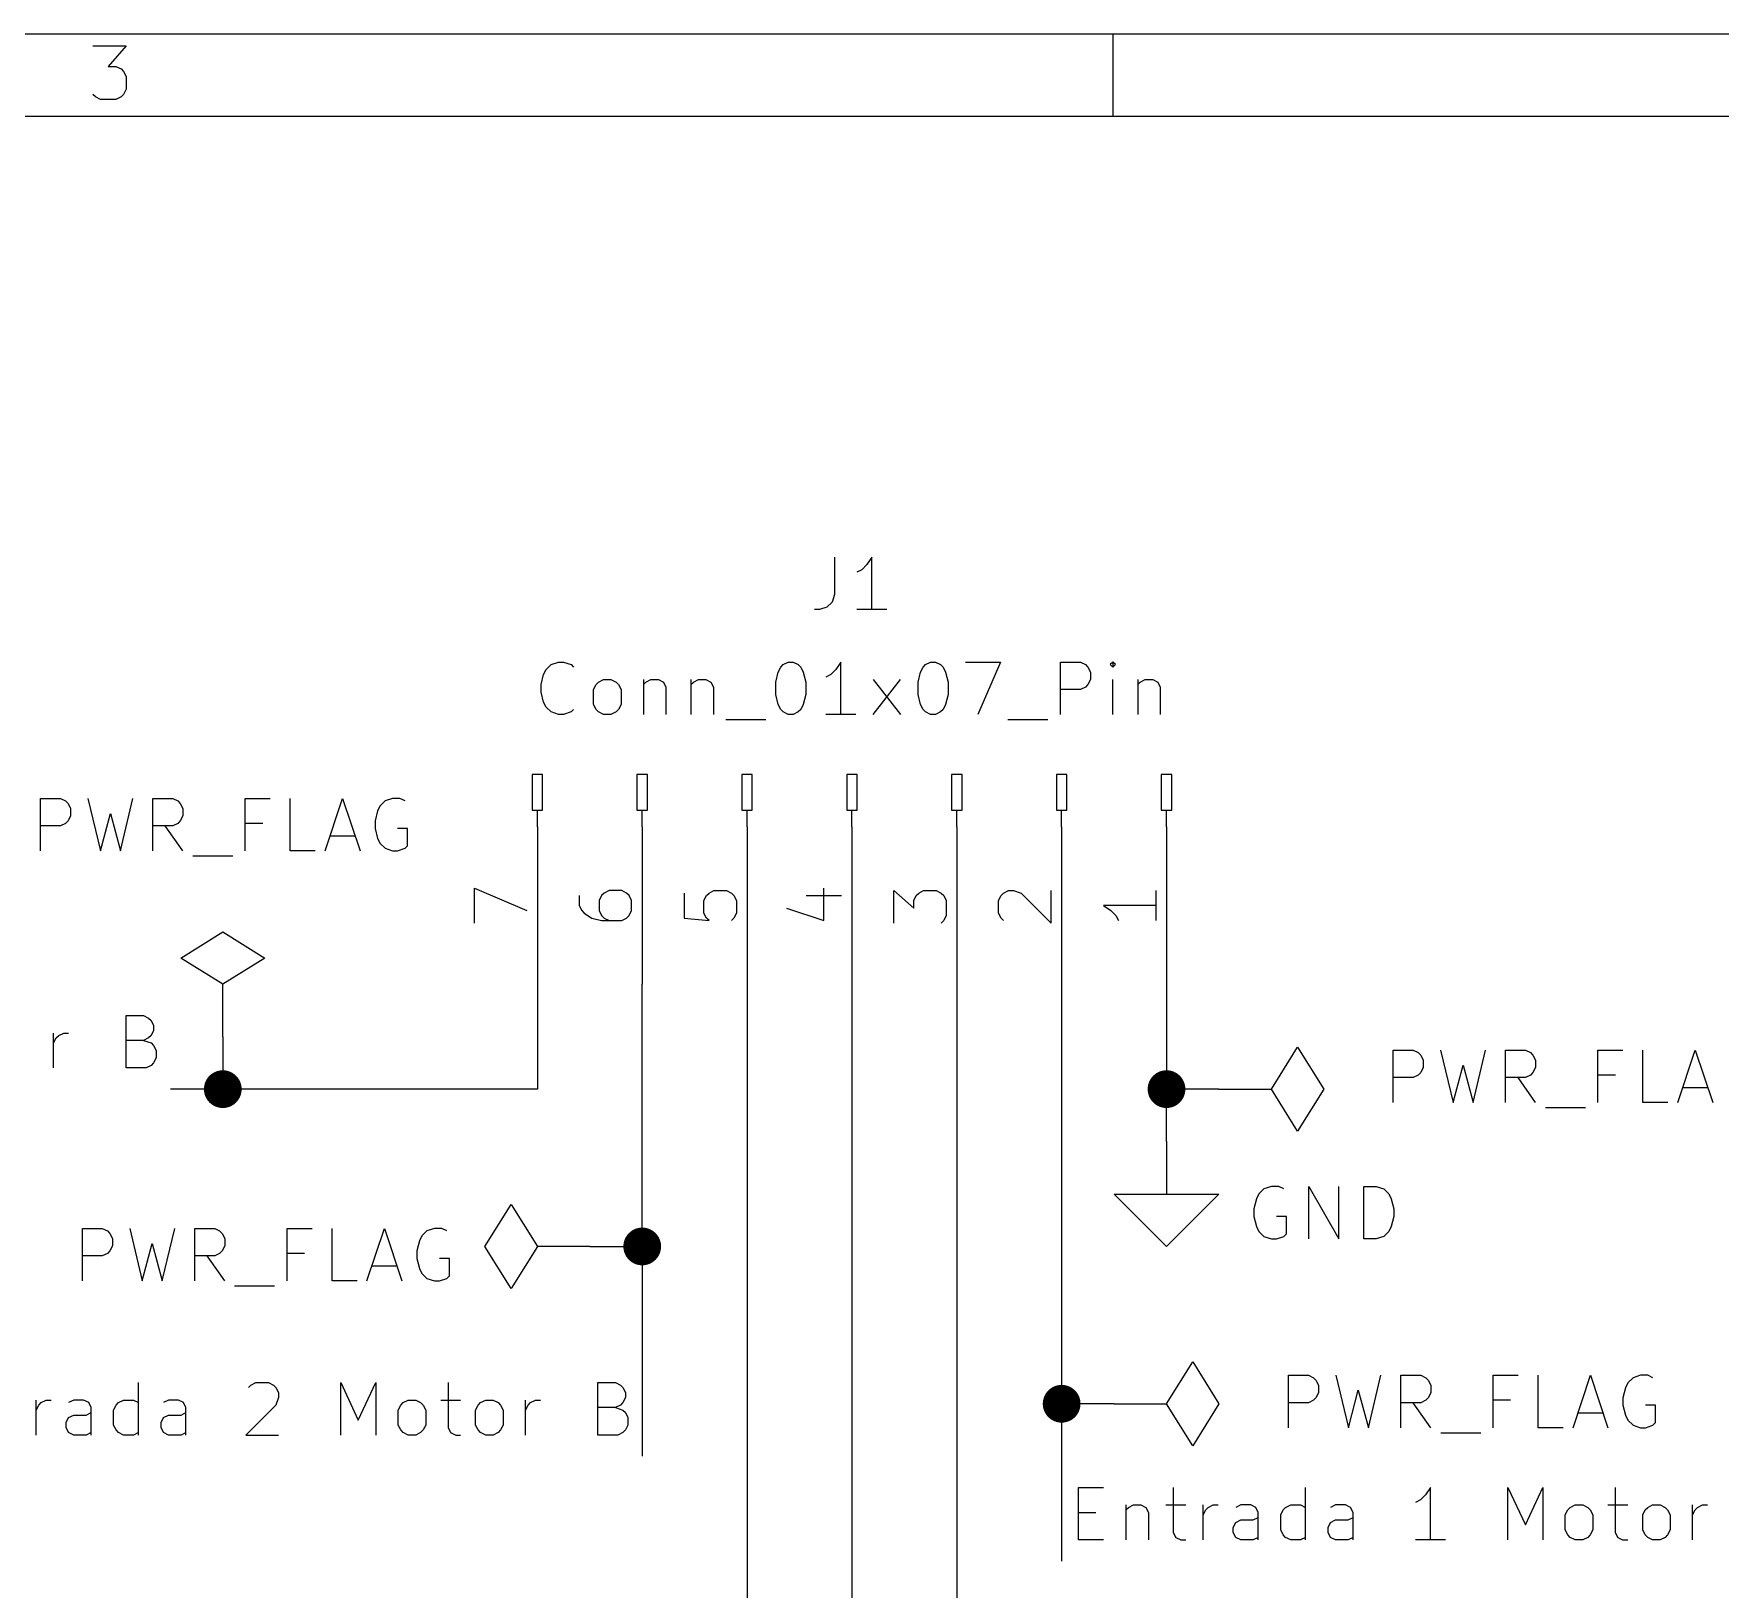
# Model space of a CAD drawing. Extents: x 0.4 to 11.3, y -7.9 to -0.4.
# Drawn here: x 5.27 to 6.878, y -1.877 to -0.394 of the extents above; entities that cross this region are included whole.
import ezdxf

# ---------------------------------------------------------------- set-up
doc = ezdxf.new("R2010")
doc.units = 0
doc.header["$MEASUREMENT"] = 0
for name, color, linetype in [('CYAN2', 4, 'CONTINUOUS'), ('GRAY1', 251, 'CONTINUOUS'), ('GREEN3', 91, 'CONTINUOUS'), ('RED2', 1, 'CONTINUOUS'), ('RED3', 11, 'CONTINUOUS')]:
    doc.layers.add(name, color=color, linetype=linetype)

msp = doc.modelspace()

# ---------------------------------------------------------------- linework, layer by layer
at = {"layer": 'CYAN2', "linetype": 'CONTINUOUS'}
for p, q in [((6.0333, -0.8928), (6.0333, -0.9285)), ((6.0643, -0.8999), (6.0595, -0.9047)), ((6.069, -0.8928), (6.0643, -0.8999)), ((6.069, -0.9428), (6.069, -0.8928)), ((6.0595, -0.9047), (6.0548, -0.9071)), ((6.0333, -0.9285), (6.031, -0.9357)), ((6.019, -0.9428), (6.0143, -0.9428)), ((6.0262, -0.9404), (6.019, -0.9428)), ((6.031, -0.9357), (6.0262, -0.9404)), ((6.0833, -0.9428), (6.0548, -0.9428)), ((5.7583, -0.9999), (5.7631, -0.9952)), ((5.7631, -0.9952), (5.7702, -0.9928)), ((5.7702, -0.9928), (5.775, -0.9928)), ((5.775, -0.9928), (5.7821, -0.9952)), ((5.7821, -0.9952), (5.7845, -0.9976)), ((5.9821, -0.9976), (5.9845, -0.9952)), ((5.9845, -0.9952), (5.9893, -0.9928)), ((5.9893, -0.9928), (5.994, -0.9928)), ((5.994, -0.9928), (5.9988, -0.9952)), ((5.9988, -0.9952), (6.0012, -0.9976)), ((6.0393, -0.9928), (6.0345, -0.9999)), ((6.0393, -1.0428), (6.0393, -0.9928)), ((6.1179, -0.9976), (6.1202, -0.9952)), ((6.1202, -0.9952), (6.125, -0.9928)), ((6.125, -0.9928), (6.1298, -0.9928)), ((6.1298, -0.9928), (6.1345, -0.9952)), ((6.1345, -0.9952), (6.1369, -0.9976)), ((6.1583, -0.9928), (6.1917, -0.9928)), ((6.1917, -0.9928), (6.1702, -1.0428)), ((6.2488, -1.0428), (6.2488, -0.9928)), ((6.2488, -0.9928), (6.2679, -0.9928)), ((6.2679, -0.9928), (6.2726, -0.9952)), ((6.2726, -0.9952), (6.275, -0.9976)), ((6.2988, -0.9928), (6.2964, -0.9952)), ((6.2964, -0.9952), (6.2988, -0.9976)), ((6.3012, -0.9952), (6.2988, -0.9928)), ((6.2988, -0.9928), (6.2988, -0.9976)), ((6.2988, -0.9976), (6.3012, -0.9952)), ((5.7536, -1.0142), (5.756, -1.0047)), ((5.756, -1.0047), (5.7583, -0.9999)), ((5.806, -1.0142), (5.8083, -1.0119)), ((5.8083, -1.0119), (5.8131, -1.0095)), ((5.8131, -1.0095), (5.8202, -1.0095)), ((5.8202, -1.0095), (5.825, -1.0119)), ((5.825, -1.0119), (5.8274, -1.0142)), ((5.8512, -1.0095), (5.8512, -1.0428)), ((5.8512, -1.0142), (5.8536, -1.0119)), ((5.8536, -1.0119), (5.8583, -1.0095)), ((5.8583, -1.0095), (5.8655, -1.0095)), ((5.8655, -1.0095), (5.8702, -1.0119)), ((5.8702, -1.0119), (5.8726, -1.0166)), ((5.8964, -1.0095), (5.8964, -1.0428)), ((5.8964, -1.0142), (5.8988, -1.0119)), ((5.8988, -1.0119), (5.9036, -1.0095)), ((5.9036, -1.0095), (5.9107, -1.0095)), ((5.9107, -1.0095), (5.9155, -1.0119)), ((5.9155, -1.0119), (5.9179, -1.0166)), ((5.9774, -1.0119), (5.9798, -1.0023)), ((5.9774, -1.0238), (5.9774, -1.0119)), ((5.9798, -1.0023), (5.9821, -0.9976)), ((6.0012, -0.9976), (6.0036, -1.0023)), ((6.0036, -1.0023), (6.006, -1.0119)), ((6.006, -1.0119), (6.006, -1.0238)), ((6.0298, -1.0047), (6.025, -1.0071)), ((6.0345, -0.9999), (6.0298, -1.0047)), ((6.0702, -1.0428), (6.0964, -1.0095)), ((6.0702, -1.0095), (6.0964, -1.0428)), ((6.1131, -1.0119), (6.1155, -1.0023)), ((6.1131, -1.0238), (6.1131, -1.0119)), ((6.1155, -1.0023), (6.1179, -0.9976)), ((6.1369, -0.9976), (6.1393, -1.0023)), ((6.1393, -1.0023), (6.1417, -1.0119)), ((6.1417, -1.0119), (6.1417, -1.0238)), ((6.275, -0.9976), (6.2774, -1.0023)), ((6.2774, -1.0095), (6.275, -1.0142)), ((6.2774, -1.0023), (6.2774, -1.0095)), ((6.2988, -1.0428), (6.2988, -1.0095)), ((6.3226, -1.0095), (6.3226, -1.0428)), ((6.3226, -1.0142), (6.325, -1.0119)), ((6.325, -1.0119), (6.3298, -1.0095)), ((6.3298, -1.0095), (6.3369, -1.0095)), ((6.3369, -1.0095), (6.3417, -1.0119)), ((6.3417, -1.0119), (6.344, -1.0166)), ((5.7536, -1.0214), (5.7536, -1.0142)), ((5.756, -1.0309), (5.7536, -1.0214)), ((5.8036, -1.019), (5.806, -1.0142)), ((5.8036, -1.0333), (5.8036, -1.019)), ((5.8274, -1.0142), (5.8298, -1.019)), ((5.8298, -1.019), (5.8298, -1.0333)), ((5.8726, -1.0166), (5.8726, -1.0428)), ((5.9179, -1.0166), (5.9179, -1.0428)), ((5.9798, -1.0333), (5.9774, -1.0238)), ((6.006, -1.0238), (6.0036, -1.0333)), ((6.1155, -1.0333), (6.1131, -1.0238)), ((6.1417, -1.0238), (6.1393, -1.0333)), ((6.2679, -1.019), (6.2488, -1.019)), ((6.2726, -1.0166), (6.2679, -1.019)), ((6.275, -1.0142), (6.2726, -1.0166)), ((6.344, -1.0166), (6.344, -1.0428)), ((5.7583, -1.0357), (5.756, -1.0309)), ((5.7631, -1.0404), (5.7583, -1.0357)), ((5.7702, -1.0428), (5.7631, -1.0404)), ((5.775, -1.0428), (5.7702, -1.0428)), ((5.7821, -1.0404), (5.775, -1.0428)), ((5.7845, -1.038), (5.7821, -1.0404)), ((5.806, -1.038), (5.8036, -1.0333)), ((5.8083, -1.0404), (5.806, -1.038)), ((5.8131, -1.0428), (5.8083, -1.0404)), ((5.8202, -1.0428), (5.8131, -1.0428)), ((5.825, -1.0404), (5.8202, -1.0428)), ((5.8274, -1.038), (5.825, -1.0404)), ((5.8298, -1.0333), (5.8274, -1.038)), ((5.9821, -1.038), (5.9798, -1.0333)), ((5.9845, -1.0404), (5.9821, -1.038)), ((5.9893, -1.0428), (5.9845, -1.0404)), ((5.994, -1.0428), (5.9893, -1.0428)), ((5.9988, -1.0404), (5.994, -1.0428)), ((6.0012, -1.038), (5.9988, -1.0404)), ((6.0036, -1.0333), (6.0012, -1.038)), ((6.0536, -1.0428), (6.025, -1.0428)), ((6.1179, -1.038), (6.1155, -1.0333)), ((6.1202, -1.0404), (6.1179, -1.038)), ((6.125, -1.0428), (6.1202, -1.0404)), ((6.1298, -1.0428), (6.125, -1.0428)), ((6.1345, -1.0404), (6.1298, -1.0428)), ((6.1369, -1.038), (6.1345, -1.0404)), ((6.1393, -1.0333), (6.1369, -1.038)), ((5.9298, -1.0476), (5.9679, -1.0476)), ((6.1988, -1.0476), (6.2369, -1.0476)), ((5.2762, -1.1728), (5.2762, -1.1228)), ((5.2762, -1.1228), (5.2952, -1.1228)), ((5.2952, -1.1228), (5.3, -1.1252)), ((5.3, -1.1252), (5.3024, -1.1276)), ((5.3214, -1.1228), (5.3333, -1.1728)), ((5.3524, -1.1728), (5.3643, -1.1228)), ((5.3833, -1.1728), (5.3833, -1.1228)), ((5.3833, -1.1228), (5.4024, -1.1228)), ((5.4024, -1.1228), (5.4071, -1.1252)), ((5.4071, -1.1252), (5.4095, -1.1276)), ((5.4714, -1.1728), (5.4714, -1.1228)), ((5.4714, -1.1228), (5.4952, -1.1228)), ((5.5143, -1.1728), (5.5143, -1.1228)), ((5.5476, -1.1728), (5.5643, -1.1228)), ((5.5643, -1.1228), (5.581, -1.1728)), ((5.6048, -1.1252), (5.6, -1.1299)), ((5.6119, -1.1228), (5.6048, -1.1252)), ((5.619, -1.1228), (5.6119, -1.1228)), ((5.6238, -1.1252), (5.619, -1.1228)), ((5.3024, -1.1276), (5.3048, -1.1323)), ((5.3048, -1.1395), (5.3024, -1.1442)), ((5.3048, -1.1323), (5.3048, -1.1395)), ((5.3333, -1.1728), (5.3429, -1.1371)), ((5.3429, -1.1371), (5.3524, -1.1728)), ((5.4095, -1.1276), (5.4119, -1.1323)), ((5.4119, -1.1395), (5.4095, -1.1442)), ((5.4119, -1.1323), (5.4119, -1.1395)), ((5.5976, -1.1347), (5.5952, -1.1442)), ((5.6, -1.1299), (5.5976, -1.1347)), ((5.2952, -1.149), (5.2762, -1.149)), ((5.3, -1.1466), (5.2952, -1.149)), ((5.3024, -1.1442), (5.3, -1.1466)), ((5.4024, -1.149), (5.3833, -1.149)), ((5.4119, -1.1728), (5.3952, -1.149)), ((5.4071, -1.1466), (5.4024, -1.149)), ((5.4095, -1.1442), (5.4071, -1.1466)), ((5.4881, -1.1466), (5.4714, -1.1466)), ((5.5952, -1.1442), (5.5952, -1.1514)), ((5.5952, -1.1514), (5.5976, -1.1609)), ((5.6262, -1.1514), (5.6167, -1.1514)), ((5.6262, -1.168), (5.6262, -1.1514)), ((5.5381, -1.1728), (5.5143, -1.1728)), ((5.5524, -1.1585), (5.5762, -1.1585)), ((5.5976, -1.1609), (5.6, -1.1657)), ((5.6, -1.1657), (5.6048, -1.1704)), ((5.6048, -1.1704), (5.6119, -1.1728)), ((5.6119, -1.1728), (5.6167, -1.1728)), ((5.6167, -1.1728), (5.6238, -1.1704)), ((5.6238, -1.1704), (5.6262, -1.168)), ((5.4214, -1.1776), (5.4595, -1.1776)), ((6.5662, -1.4128), (6.5662, -1.3628)), ((6.5662, -1.3628), (6.5852, -1.3628)), ((6.5662, -1.4128), (6.5662, -1.3628)), ((6.5662, -1.3628), (6.5852, -1.3628)), ((6.5852, -1.3628), (6.59, -1.3652)), ((6.5852, -1.3628), (6.59, -1.3652)), ((6.59, -1.3652), (6.5924, -1.3676)), ((6.59, -1.3652), (6.5924, -1.3676)), ((6.6114, -1.3628), (6.6233, -1.4128)), ((6.6114, -1.3628), (6.6233, -1.4128)), ((6.6424, -1.4128), (6.6543, -1.3628)), ((6.6424, -1.4128), (6.6543, -1.3628)), ((6.6733, -1.4128), (6.6733, -1.3628)), ((6.6733, -1.3628), (6.6924, -1.3628)), ((6.6733, -1.4128), (6.6733, -1.3628)), ((6.6733, -1.3628), (6.6924, -1.3628)), ((6.6924, -1.3628), (6.6971, -1.3652)), ((6.6924, -1.3628), (6.6971, -1.3652)), ((6.6971, -1.3652), (6.6995, -1.3676)), ((6.6971, -1.3652), (6.6995, -1.3676)), ((6.7614, -1.4128), (6.7614, -1.3628)), ((6.7614, -1.3628), (6.7852, -1.3628)), ((6.7614, -1.4128), (6.7614, -1.3628)), ((6.7614, -1.3628), (6.7852, -1.3628)), ((6.8043, -1.4128), (6.8043, -1.3628)), ((6.8043, -1.4128), (6.8043, -1.3628)), ((6.8376, -1.4128), (6.8543, -1.3628)), ((6.8376, -1.4128), (6.8543, -1.3628)), ((6.8543, -1.3628), (6.871, -1.4128)), ((6.8543, -1.3628), (6.871, -1.4128)), ((6.5924, -1.3676), (6.5948, -1.3723)), ((6.5924, -1.3676), (6.5948, -1.3723)), ((6.5948, -1.3795), (6.5924, -1.3842)), ((6.5948, -1.3795), (6.5924, -1.3842)), ((6.5948, -1.3723), (6.5948, -1.3795)), ((6.5948, -1.3723), (6.5948, -1.3795)), ((6.6233, -1.4128), (6.6329, -1.3771)), ((6.6233, -1.4128), (6.6329, -1.3771)), ((6.6329, -1.3771), (6.6424, -1.4128)), ((6.6329, -1.3771), (6.6424, -1.4128)), ((6.6995, -1.3676), (6.7019, -1.3723)), ((6.6995, -1.3676), (6.7019, -1.3723)), ((6.7019, -1.3795), (6.6995, -1.3842)), ((6.7019, -1.3795), (6.6995, -1.3842)), ((6.7019, -1.3723), (6.7019, -1.3795)), ((6.7019, -1.3723), (6.7019, -1.3795)), ((6.5852, -1.389), (6.5662, -1.389)), ((6.5852, -1.389), (6.5662, -1.389)), ((6.59, -1.3866), (6.5852, -1.389)), ((6.59, -1.3866), (6.5852, -1.389)), ((6.5924, -1.3842), (6.59, -1.3866)), ((6.5924, -1.3842), (6.59, -1.3866)), ((6.6924, -1.389), (6.6733, -1.389)), ((6.6924, -1.389), (6.6733, -1.389)), ((6.7019, -1.4128), (6.6852, -1.389)), ((6.7019, -1.4128), (6.6852, -1.389)), ((6.6971, -1.3866), (6.6924, -1.389)), ((6.6971, -1.3866), (6.6924, -1.389)), ((6.6995, -1.3842), (6.6971, -1.3866)), ((6.6995, -1.3842), (6.6971, -1.3866)), ((6.7781, -1.3866), (6.7614, -1.3866)), ((6.7781, -1.3866), (6.7614, -1.3866)), ((6.8424, -1.3985), (6.8662, -1.3985)), ((6.8424, -1.3985), (6.8662, -1.3985)), ((6.8281, -1.4128), (6.8043, -1.4128)), ((6.8281, -1.4128), (6.8043, -1.4128)), ((6.7114, -1.4176), (6.7495, -1.4176)), ((6.7114, -1.4176), (6.7495, -1.4176)), ((6.4429, -1.4952), (6.4381, -1.4999)), ((6.4429, -1.4952), (6.4381, -1.4999)), ((6.45, -1.4928), (6.4429, -1.4952)), ((6.45, -1.4928), (6.4429, -1.4952)), ((6.4571, -1.4928), (6.45, -1.4928)), ((6.4571, -1.4928), (6.45, -1.4928)), ((6.4619, -1.4952), (6.4571, -1.4928)), ((6.4619, -1.4952), (6.4571, -1.4928)), ((6.4857, -1.5428), (6.4857, -1.4928)), ((6.4857, -1.4928), (6.5143, -1.5428)), ((6.4857, -1.5428), (6.4857, -1.4928)), ((6.4857, -1.4928), (6.5143, -1.5428)), ((6.5143, -1.5428), (6.5143, -1.4928)), ((6.5143, -1.5428), (6.5143, -1.4928)), ((6.5381, -1.5428), (6.5381, -1.4928)), ((6.5381, -1.4928), (6.55, -1.4928)), ((6.5381, -1.5428), (6.5381, -1.4928)), ((6.5381, -1.4928), (6.55, -1.4928)), ((6.55, -1.4928), (6.5571, -1.4952)), ((6.55, -1.4928), (6.5571, -1.4952)), ((6.5571, -1.4952), (6.5619, -1.4999)), ((6.5571, -1.4952), (6.5619, -1.4999)), ((6.4357, -1.5047), (6.4333, -1.5142)), ((6.4357, -1.5047), (6.4333, -1.5142)), ((6.4381, -1.4999), (6.4357, -1.5047)), ((6.4381, -1.4999), (6.4357, -1.5047)), ((6.5619, -1.4999), (6.5643, -1.5047)), ((6.5619, -1.4999), (6.5643, -1.5047)), ((6.5643, -1.5047), (6.5667, -1.5142)), ((6.5643, -1.5047), (6.5667, -1.5142)), ((6.4333, -1.5142), (6.4333, -1.5214)), ((6.4333, -1.5142), (6.4333, -1.5214)), ((6.4333, -1.5214), (6.4357, -1.5309)), ((6.4333, -1.5214), (6.4357, -1.5309)), ((6.4643, -1.5214), (6.4548, -1.5214)), ((6.4643, -1.5214), (6.4548, -1.5214)), ((6.4643, -1.538), (6.4643, -1.5214)), ((6.4643, -1.538), (6.4643, -1.5214)), ((6.5667, -1.5214), (6.5643, -1.5309)), ((6.5667, -1.5214), (6.5643, -1.5309)), ((6.5667, -1.5142), (6.5667, -1.5214)), ((6.5667, -1.5142), (6.5667, -1.5214)), ((5.3161, -1.5828), (5.3161, -1.5328)), ((5.3161, -1.5328), (5.3351, -1.5328)), ((5.3351, -1.5328), (5.3399, -1.5352)), ((5.3399, -1.5352), (5.3423, -1.5376)), ((5.3423, -1.5376), (5.3447, -1.5423)), ((5.3447, -1.5423), (5.3447, -1.5495)), ((5.3613, -1.5328), (5.3732, -1.5828)), ((5.3923, -1.5828), (5.4042, -1.5328)), ((5.4232, -1.5828), (5.4232, -1.5328)), ((5.4232, -1.5328), (5.4423, -1.5328)), ((5.4423, -1.5328), (5.447, -1.5352)), ((5.447, -1.5352), (5.4494, -1.5376)), ((5.4494, -1.5376), (5.4518, -1.5423)), ((5.4518, -1.5423), (5.4518, -1.5495)), ((5.5113, -1.5828), (5.5113, -1.5328)), ((5.5113, -1.5328), (5.5351, -1.5328)), ((5.5542, -1.5828), (5.5542, -1.5328)), ((5.5875, -1.5828), (5.6042, -1.5328)), ((5.6042, -1.5328), (5.6209, -1.5828)), ((5.6399, -1.5399), (5.6375, -1.5447)), ((5.6447, -1.5352), (5.6399, -1.5399)), ((5.6518, -1.5328), (5.6447, -1.5352)), ((5.659, -1.5328), (5.6518, -1.5328)), ((5.6637, -1.5352), (5.659, -1.5328)), ((6.4357, -1.5309), (6.4381, -1.5357)), ((6.4357, -1.5309), (6.4381, -1.5357)), ((6.4381, -1.5357), (6.4429, -1.5404)), ((6.4381, -1.5357), (6.4429, -1.5404)), ((6.4429, -1.5404), (6.45, -1.5428)), ((6.4429, -1.5404), (6.45, -1.5428)), ((6.45, -1.5428), (6.4548, -1.5428)), ((6.45, -1.5428), (6.4548, -1.5428)), ((6.4548, -1.5428), (6.4619, -1.5404)), ((6.4548, -1.5428), (6.4619, -1.5404)), ((6.4619, -1.5404), (6.4643, -1.538)), ((6.4619, -1.5404), (6.4643, -1.538)), ((6.55, -1.5428), (6.5381, -1.5428)), ((6.55, -1.5428), (6.5381, -1.5428)), ((6.5571, -1.5404), (6.55, -1.5428)), ((6.5571, -1.5404), (6.55, -1.5428)), ((6.5619, -1.5357), (6.5571, -1.5404)), ((6.5619, -1.5357), (6.5571, -1.5404)), ((6.5643, -1.5309), (6.5619, -1.5357)), ((6.5643, -1.5309), (6.5619, -1.5357)), ((5.3351, -1.559), (5.3161, -1.559)), ((5.3399, -1.5566), (5.3351, -1.559)), ((5.3423, -1.5542), (5.3399, -1.5566)), ((5.3447, -1.5495), (5.3423, -1.5542)), ((5.3732, -1.5828), (5.3828, -1.5471)), ((5.3828, -1.5471), (5.3923, -1.5828)), ((5.4423, -1.559), (5.4232, -1.559)), ((5.4518, -1.5828), (5.4351, -1.559)), ((5.447, -1.5566), (5.4423, -1.559)), ((5.4494, -1.5542), (5.447, -1.5566)), ((5.4518, -1.5495), (5.4494, -1.5542)), ((5.528, -1.5566), (5.5113, -1.5566)), ((5.6375, -1.5447), (5.6351, -1.5542)), ((5.6351, -1.5542), (5.6351, -1.5614)), ((5.5923, -1.5685), (5.6161, -1.5685)), ((5.6351, -1.5614), (5.6375, -1.5709)), ((5.6375, -1.5709), (5.6399, -1.5757)), ((5.6399, -1.5757), (5.6447, -1.5804)), ((5.6661, -1.5614), (5.6566, -1.5614)), ((5.6661, -1.578), (5.6661, -1.5614)), ((5.4613, -1.5876), (5.4994, -1.5876)), ((5.578, -1.5828), (5.5542, -1.5828)), ((5.6447, -1.5804), (5.6518, -1.5828)), ((5.6518, -1.5828), (5.6566, -1.5828)), ((5.6566, -1.5828), (5.6637, -1.5804)), ((5.6637, -1.5804), (5.6661, -1.578)), ((6.4663, -1.7228), (6.4663, -1.6728)), ((6.4663, -1.6728), (6.4853, -1.6728)), ((6.4853, -1.6728), (6.4901, -1.6752)), ((6.4901, -1.6752), (6.4925, -1.6776)), ((6.4925, -1.6776), (6.4949, -1.6823)), ((6.4949, -1.6823), (6.4949, -1.6895)), ((6.5115, -1.6728), (6.5234, -1.7228)), ((6.5234, -1.7228), (6.5329, -1.6871)), ((6.5329, -1.6871), (6.5425, -1.7228)), ((6.5425, -1.7228), (6.5544, -1.6728)), ((6.5734, -1.7228), (6.5734, -1.6728)), ((6.5734, -1.6728), (6.5925, -1.6728)), ((6.5925, -1.6728), (6.5972, -1.6752)), ((6.5972, -1.6752), (6.5996, -1.6776)), ((6.5996, -1.6776), (6.602, -1.6823)), ((6.602, -1.6823), (6.602, -1.6895)), ((6.6615, -1.7228), (6.6615, -1.6728)), ((6.6615, -1.6728), (6.6853, -1.6728)), ((6.7044, -1.7228), (6.7044, -1.6728)), ((6.7377, -1.7228), (6.7544, -1.6728)), ((6.7544, -1.6728), (6.771, -1.7228)), ((6.7877, -1.6847), (6.7853, -1.6942)), ((6.7901, -1.6799), (6.7877, -1.6847)), ((6.7949, -1.6752), (6.7901, -1.6799)), ((6.802, -1.6728), (6.7949, -1.6752)), ((6.8091, -1.6728), (6.802, -1.6728)), ((6.8139, -1.6752), (6.8091, -1.6728)), ((6.4853, -1.699), (6.4663, -1.699)), ((6.4901, -1.6966), (6.4853, -1.699)), ((6.4925, -1.6942), (6.4901, -1.6966)), ((6.4949, -1.6895), (6.4925, -1.6942)), ((6.5925, -1.699), (6.5734, -1.699)), ((6.602, -1.7228), (6.5853, -1.699)), ((6.5972, -1.6966), (6.5925, -1.699)), ((6.5996, -1.6942), (6.5972, -1.6966)), ((6.602, -1.6895), (6.5996, -1.6942)), ((6.6782, -1.6966), (6.6615, -1.6966)), ((6.7853, -1.6942), (6.7853, -1.7014)), ((6.7853, -1.7014), (6.7877, -1.7109)), ((6.8163, -1.7014), (6.8068, -1.7014)), ((6.8163, -1.718), (6.8163, -1.7014)), ((6.7425, -1.7085), (6.7663, -1.7085)), ((6.7877, -1.7109), (6.7901, -1.7157)), ((6.7901, -1.7157), (6.7949, -1.7204)), ((6.7949, -1.7204), (6.802, -1.7228)), ((6.8068, -1.7228), (6.8139, -1.7204)), ((6.8139, -1.7204), (6.8163, -1.718)), ((6.6115, -1.7276), (6.6496, -1.7276)), ((6.7282, -1.7228), (6.7044, -1.7228)), ((6.802, -1.7228), (6.8068, -1.7228))]:
    msp.add_line(p, q, dxfattribs=at)
at = {"layer": 'GRAY1', "linetype": 'CONTINUOUS'}
for p, q in [((5.3578, -1.3798), (5.3578, -1.3298)), ((5.3578, -1.3298), (5.3745, -1.3298)), ((5.3745, -1.3298), (5.3792, -1.3322)), ((5.3792, -1.3322), (5.3816, -1.3346)), ((5.3816, -1.3346), (5.384, -1.3393)), ((5.2887, -1.3798), (5.2887, -1.3465)), ((5.2911, -1.3512), (5.2935, -1.3488)), ((5.2935, -1.3488), (5.2983, -1.3465)), ((5.2983, -1.3465), (5.303, -1.3465)), ((5.3816, -1.3488), (5.3792, -1.3512)), ((5.384, -1.3441), (5.3816, -1.3488)), ((5.384, -1.3393), (5.384, -1.3441)), ((5.2887, -1.356), (5.2911, -1.3512)), ((5.3745, -1.3536), (5.3578, -1.3536)), ((5.3792, -1.3512), (5.3745, -1.3536)), ((5.3745, -1.3536), (5.3816, -1.356)), ((5.3816, -1.356), (5.384, -1.3584)), ((5.384, -1.3584), (5.3864, -1.3631)), ((5.3864, -1.3631), (5.3864, -1.3703)), ((5.3768, -1.3798), (5.3578, -1.3798)), ((5.3816, -1.3774), (5.3768, -1.3798)), ((5.384, -1.375), (5.3816, -1.3774)), ((5.3864, -1.3703), (5.384, -1.375)), ((5.3697, -1.7298), (5.3697, -1.6798)), ((5.4745, -1.6846), (5.4768, -1.6822)), ((5.4768, -1.6822), (5.4816, -1.6798)), ((5.4816, -1.6798), (5.4935, -1.6798)), ((5.4935, -1.6798), (5.4983, -1.6822)), ((5.4983, -1.6822), (5.5007, -1.6846)), ((5.5007, -1.6846), (5.503, -1.6893)), ((5.5626, -1.7298), (5.5626, -1.6798)), ((5.5626, -1.6798), (5.5792, -1.7155)), ((5.5792, -1.7155), (5.5959, -1.6798)), ((5.5959, -1.6798), (5.5959, -1.7298)), ((5.6649, -1.6798), (5.6649, -1.7227)), ((5.8078, -1.7298), (5.8078, -1.6798)), ((5.8078, -1.6798), (5.8245, -1.6798)), ((5.8245, -1.6798), (5.8292, -1.6822)), ((5.8292, -1.6822), (5.8316, -1.6846)), ((5.8316, -1.6846), (5.834, -1.6893)), ((5.2721, -1.7298), (5.2721, -1.6965)), ((5.2721, -1.706), (5.2745, -1.7012)), ((5.2745, -1.7012), (5.2769, -1.6988)), ((5.2769, -1.6988), (5.2816, -1.6965)), ((5.2816, -1.6965), (5.2864, -1.6965)), ((5.3078, -1.6965), (5.303, -1.6988)), ((5.3173, -1.6965), (5.3078, -1.6965)), ((5.3221, -1.6988), (5.3173, -1.6965)), ((5.3245, -1.7036), (5.3221, -1.6988)), ((5.3245, -1.7298), (5.3245, -1.7036)), ((5.3459, -1.706), (5.3483, -1.7012)), ((5.3483, -1.7012), (5.3507, -1.6988)), ((5.3507, -1.6988), (5.3554, -1.6965)), ((5.3554, -1.6965), (5.3649, -1.6965)), ((5.3649, -1.6965), (5.3697, -1.6988)), ((5.3983, -1.6965), (5.3935, -1.6988)), ((5.4078, -1.6965), (5.3983, -1.6965)), ((5.4126, -1.6988), (5.4078, -1.6965)), ((5.4149, -1.7036), (5.4126, -1.6988)), ((5.4149, -1.7298), (5.4149, -1.7036)), ((5.5007, -1.7012), (5.4721, -1.7298)), ((5.503, -1.6941), (5.5007, -1.7012)), ((5.503, -1.6893), (5.503, -1.6941)), ((5.6173, -1.706), (5.6197, -1.7012)), ((5.6197, -1.7012), (5.6221, -1.6988)), ((5.6221, -1.6988), (5.6268, -1.6965)), ((5.6268, -1.6965), (5.634, -1.6965)), ((5.634, -1.6965), (5.6387, -1.6988)), ((5.6387, -1.6988), (5.6411, -1.7012)), ((5.6411, -1.7012), (5.6435, -1.706)), ((5.6578, -1.6965), (5.6768, -1.6965)), ((5.6911, -1.706), (5.6935, -1.7012)), ((5.6935, -1.7012), (5.6959, -1.6988)), ((5.6959, -1.6988), (5.7007, -1.6965)), ((5.7007, -1.6965), (5.7078, -1.6965)), ((5.7078, -1.6965), (5.7126, -1.6988)), ((5.7126, -1.6988), (5.7149, -1.7012)), ((5.7149, -1.7012), (5.7173, -1.706)), ((5.7387, -1.7298), (5.7387, -1.6965)), ((5.7387, -1.706), (5.7411, -1.7012)), ((5.7411, -1.7012), (5.7435, -1.6988)), ((5.7435, -1.6988), (5.7483, -1.6965)), ((5.7483, -1.6965), (5.753, -1.6965)), ((5.8245, -1.7036), (5.8078, -1.7036)), ((5.8292, -1.7012), (5.8245, -1.7036)), ((5.8245, -1.7036), (5.8316, -1.706)), ((5.8316, -1.6988), (5.8292, -1.7012)), ((5.834, -1.6941), (5.8316, -1.6988)), ((5.834, -1.6893), (5.834, -1.6941)), ((5.3007, -1.7179), (5.303, -1.7131)), ((5.3007, -1.7227), (5.3007, -1.7179)), ((5.303, -1.7131), (5.3078, -1.7108)), ((5.3078, -1.7108), (5.3197, -1.7108)), ((5.3197, -1.7108), (5.3245, -1.7084)), ((5.3459, -1.7203), (5.3459, -1.706)), ((5.3483, -1.725), (5.3459, -1.7203)), ((5.3911, -1.7179), (5.3935, -1.7131)), ((5.3911, -1.7227), (5.3911, -1.7179)), ((5.3935, -1.7131), (5.3983, -1.7108)), ((5.3983, -1.7108), (5.4102, -1.7108)), ((5.4102, -1.7108), (5.4149, -1.7084)), ((5.6173, -1.7203), (5.6173, -1.706)), ((5.6197, -1.725), (5.6173, -1.7203)), ((5.6435, -1.7203), (5.6411, -1.725)), ((5.6435, -1.706), (5.6435, -1.7203)), ((5.6911, -1.7203), (5.6911, -1.706)), ((5.6935, -1.725), (5.6911, -1.7203)), ((5.7173, -1.7203), (5.7149, -1.725)), ((5.7173, -1.706), (5.7173, -1.7203)), ((5.8316, -1.706), (5.834, -1.7084)), ((5.834, -1.7084), (5.8364, -1.7131)), ((5.8364, -1.7203), (5.834, -1.725)), ((5.8364, -1.7131), (5.8364, -1.7203)), ((5.303, -1.7274), (5.3007, -1.7227)), ((5.3078, -1.7298), (5.303, -1.7274)), ((5.3197, -1.7298), (5.3078, -1.7298)), ((5.3245, -1.7274), (5.3197, -1.7298)), ((5.3507, -1.7274), (5.3483, -1.725)), ((5.3554, -1.7298), (5.3507, -1.7274)), ((5.3649, -1.7298), (5.3554, -1.7298)), ((5.3697, -1.7274), (5.3649, -1.7298)), ((5.3935, -1.7274), (5.3911, -1.7227)), ((5.3983, -1.7298), (5.3935, -1.7274)), ((5.4102, -1.7298), (5.3983, -1.7298)), ((5.4149, -1.7274), (5.4102, -1.7298)), ((5.4721, -1.7298), (5.503, -1.7298)), ((5.6221, -1.7274), (5.6197, -1.725)), ((5.6268, -1.7298), (5.6221, -1.7274)), ((5.634, -1.7298), (5.6268, -1.7298)), ((5.6387, -1.7274), (5.634, -1.7298)), ((5.6411, -1.725), (5.6387, -1.7274)), ((5.6649, -1.7227), (5.6673, -1.7274)), ((5.6673, -1.7274), (5.6721, -1.7298)), ((5.6721, -1.7298), (5.6768, -1.7298)), ((5.6959, -1.7274), (5.6935, -1.725)), ((5.7007, -1.7298), (5.6959, -1.7274)), ((5.7078, -1.7298), (5.7007, -1.7298)), ((5.7126, -1.7274), (5.7078, -1.7298)), ((5.7149, -1.725), (5.7126, -1.7274)), ((5.8268, -1.7298), (5.8078, -1.7298)), ((5.8316, -1.7274), (5.8268, -1.7298)), ((5.834, -1.725), (5.8316, -1.7274)), ((6.266, -1.8298), (6.266, -1.7798)), ((6.266, -1.7798), (6.2898, -1.7798)), ((6.3565, -1.7798), (6.3565, -1.8227)), ((6.4827, -1.8298), (6.4827, -1.7798)), ((6.6017, -1.7798), (6.597, -1.7869)), ((6.6017, -1.8298), (6.6017, -1.7798)), ((6.6755, -1.8298), (6.6755, -1.7798)), ((6.6755, -1.7798), (6.6922, -1.8155)), ((6.6922, -1.8155), (6.7089, -1.7798)), ((6.7089, -1.7798), (6.7089, -1.8298)), ((6.7779, -1.7798), (6.7779, -1.8227)), ((6.3112, -1.7965), (6.3112, -1.8298)), ((6.3112, -1.8012), (6.3136, -1.7988)), ((6.3136, -1.7988), (6.3184, -1.7965)), ((6.3184, -1.7965), (6.3255, -1.7965)), ((6.3255, -1.7965), (6.3303, -1.7988)), ((6.3303, -1.7988), (6.3327, -1.8036)), ((6.3493, -1.7965), (6.3684, -1.7965)), ((6.3851, -1.8298), (6.3851, -1.7965)), ((6.3851, -1.806), (6.3874, -1.8012)), ((6.3874, -1.8012), (6.3898, -1.7988)), ((6.3898, -1.7988), (6.3946, -1.7965)), ((6.3946, -1.7965), (6.3993, -1.7965)), ((6.4208, -1.7965), (6.416, -1.7988)), ((6.4303, -1.7965), (6.4208, -1.7965)), ((6.4351, -1.7988), (6.4303, -1.7965)), ((6.4374, -1.8036), (6.4351, -1.7988)), ((6.4589, -1.806), (6.4612, -1.8012)), ((6.4612, -1.8012), (6.4636, -1.7988)), ((6.4636, -1.7988), (6.4684, -1.7965)), ((6.4684, -1.7965), (6.4779, -1.7965)), ((6.4779, -1.7965), (6.4827, -1.7988)), ((6.5112, -1.7965), (6.5065, -1.7988)), ((6.5208, -1.7965), (6.5112, -1.7965)), ((6.5255, -1.7988), (6.5208, -1.7965)), ((6.5279, -1.8036), (6.5255, -1.7988)), ((6.5922, -1.7917), (6.5874, -1.7941)), ((6.597, -1.7869), (6.5922, -1.7917)), ((6.7303, -1.806), (6.7327, -1.8012)), ((6.7327, -1.8012), (6.735, -1.7988)), ((6.735, -1.7988), (6.7398, -1.7965)), ((6.7398, -1.7965), (6.747, -1.7965)), ((6.747, -1.7965), (6.7517, -1.7988)), ((6.7517, -1.7988), (6.7541, -1.8012)), ((6.7541, -1.8012), (6.7565, -1.806)), ((6.7708, -1.7965), (6.7898, -1.7965)), ((6.8041, -1.806), (6.8065, -1.8012)), ((6.8065, -1.8012), (6.8089, -1.7988)), ((6.8089, -1.7988), (6.8136, -1.7965)), ((6.8136, -1.7965), (6.8208, -1.7965)), ((6.8208, -1.7965), (6.8255, -1.7988)), ((6.8255, -1.7988), (6.8279, -1.8012)), ((6.8279, -1.8012), (6.8303, -1.806)), ((6.8517, -1.8298), (6.8517, -1.7965)), ((6.8517, -1.806), (6.8541, -1.8012)), ((6.8541, -1.8012), (6.8565, -1.7988)), ((6.8565, -1.7988), (6.8612, -1.7965)), ((6.8612, -1.7965), (6.866, -1.7965)), ((6.266, -1.8036), (6.2827, -1.8036)), ((6.3327, -1.8036), (6.3327, -1.8298)), ((6.4136, -1.8179), (6.416, -1.8131)), ((6.416, -1.8131), (6.4208, -1.8108)), ((6.4208, -1.8108), (6.4327, -1.8108)), ((6.4327, -1.8108), (6.4374, -1.8084)), ((6.4374, -1.8298), (6.4374, -1.8036)), ((6.4589, -1.8203), (6.4589, -1.806)), ((6.5041, -1.8179), (6.5065, -1.8131)), ((6.5065, -1.8131), (6.5112, -1.8108)), ((6.5112, -1.8108), (6.5231, -1.8108)), ((6.5231, -1.8108), (6.5279, -1.8084)), ((6.5279, -1.8298), (6.5279, -1.8036)), ((6.7303, -1.8203), (6.7303, -1.806)), ((6.7565, -1.806), (6.7565, -1.8203)), ((6.8041, -1.8203), (6.8041, -1.806)), ((6.8303, -1.806), (6.8303, -1.8203)), ((6.2898, -1.8298), (6.266, -1.8298)), ((6.3565, -1.8227), (6.3589, -1.8274)), ((6.3589, -1.8274), (6.3636, -1.8298)), ((6.3636, -1.8298), (6.3684, -1.8298)), ((6.4136, -1.8227), (6.4136, -1.8179)), ((6.416, -1.8274), (6.4136, -1.8227)), ((6.4208, -1.8298), (6.416, -1.8274)), ((6.4327, -1.8298), (6.4208, -1.8298)), ((6.4374, -1.8274), (6.4327, -1.8298)), ((6.4612, -1.825), (6.4589, -1.8203)), ((6.4636, -1.8274), (6.4612, -1.825)), ((6.4684, -1.8298), (6.4636, -1.8274)), ((6.4779, -1.8298), (6.4684, -1.8298)), ((6.4827, -1.8274), (6.4779, -1.8298)), ((6.5041, -1.8227), (6.5041, -1.8179)), ((6.5065, -1.8274), (6.5041, -1.8227)), ((6.5112, -1.8298), (6.5065, -1.8274)), ((6.5231, -1.8298), (6.5112, -1.8298)), ((6.5279, -1.8274), (6.5231, -1.8298)), ((6.616, -1.8298), (6.5874, -1.8298)), ((6.7327, -1.825), (6.7303, -1.8203)), ((6.735, -1.8274), (6.7327, -1.825)), ((6.7398, -1.8298), (6.735, -1.8274)), ((6.747, -1.8298), (6.7398, -1.8298)), ((6.7517, -1.8274), (6.747, -1.8298)), ((6.7541, -1.825), (6.7517, -1.8274)), ((6.7565, -1.8203), (6.7541, -1.825)), ((6.7779, -1.8227), (6.7803, -1.8274)), ((6.7803, -1.8274), (6.785, -1.8298)), ((6.785, -1.8298), (6.7898, -1.8298)), ((6.8065, -1.825), (6.8041, -1.8203)), ((6.8089, -1.8274), (6.8065, -1.825)), ((6.8136, -1.8298), (6.8089, -1.8274)), ((6.8208, -1.8298), (6.8136, -1.8298)), ((6.8255, -1.8274), (6.8208, -1.8298)), ((6.8279, -1.825), (6.8255, -1.8274)), ((6.8303, -1.8203), (6.8279, -1.825))]:
    msp.add_line(p, q, dxfattribs=at)
at = {"layer": 'GREEN3', "linetype": 'CONTINUOUS'}
for p, q in [((5.75, -1.3), (5.75, -1.4)), ((5.85, -1.55), (5.85, -1.3)), ((5.95, -1.3), (5.95, -2.1)), ((6.05, -1.3), (6.05, -2.35)), ((6.15, -1.3), (6.15, -2.05)), ((6.25, -1.3), (6.25, -1.7)), ((6.35, -1.3), (6.35, -1.4)), ((5.45, -1.35), (5.45, -1.4)), ((5.45, -1.4), (5.4, -1.4)), ((5.75, -1.4), (5.45, -1.4)), ((6.4, -1.4), (6.35, -1.4)), ((6.35, -1.45), (6.35, -1.4)), ((5.8, -1.55), (5.85, -1.55)), ((5.85, -1.55), (5.85, -1.75)), ((6.25, -1.7), (6.25, -1.85)), ((6.3, -1.7), (6.25, -1.7))]:
    msp.add_line(p, q, dxfattribs=at)
at = {"layer": 'GREEN3', "const_width": 0.018}
for points in [[(5.441, -1.4, 1), (5.459, -1.4, 1)], [(6.341, -1.4, 1), (6.359, -1.4, 1)], [(5.841, -1.55, 1), (5.859, -1.55, 1)], [(6.241, -1.7, 1), (6.259, -1.7, 1)]]:
    msp.add_lwpolyline(points, format="xyb", close=True, dxfattribs=at)
at = {"layer": 'RED2', "linetype": 'CONTINUOUS'}
for p, q in [((0.3937, -0.3937), (11.2993, -0.3937)), ((6.2992, -0.4724), (6.2992, -0.3937)), ((5.3262, -0.4053), (5.3578, -0.4053)), ((5.3578, -0.4053), (5.3408, -0.4248)), ((5.3408, -0.4248), (5.3481, -0.4248)), ((5.3481, -0.4248), (5.353, -0.4272)), ((5.353, -0.4272), (5.3554, -0.4296)), ((5.3554, -0.4296), (5.3578, -0.4345)), ((5.3578, -0.4467), (5.3554, -0.4516)), ((5.3578, -0.4345), (5.3578, -0.4467)), ((5.3286, -0.454), (5.3262, -0.4516)), ((5.3335, -0.4564), (5.3286, -0.454)), ((5.3481, -0.4564), (5.3335, -0.4564)), ((5.353, -0.454), (5.3481, -0.4564)), ((5.3554, -0.4516), (5.353, -0.454)), ((0.4724, -0.4724), (11.2206, -0.4724)), ((5.755, -1.1), (5.745, -1.1)), ((5.745, -1.1), (5.745, -1.134)), ((5.755, -1.134), (5.755, -1.1)), ((5.855, -1.1), (5.845, -1.1)), ((5.845, -1.1), (5.845, -1.134)), ((5.855, -1.134), (5.855, -1.1)), ((5.955, -1.1), (5.945, -1.1)), ((5.945, -1.1), (5.945, -1.134)), ((5.955, -1.134), (5.955, -1.1)), ((6.055, -1.1), (6.045, -1.1)), ((6.045, -1.1), (6.045, -1.134)), ((6.055, -1.134), (6.055, -1.1)), ((6.155, -1.1), (6.145, -1.1)), ((6.145, -1.1), (6.145, -1.134)), ((6.155, -1.134), (6.155, -1.1)), ((6.255, -1.1), (6.245, -1.1)), ((6.245, -1.1), (6.245, -1.134)), ((6.255, -1.134), (6.255, -1.1)), ((6.355, -1.1), (6.345, -1.1)), ((6.345, -1.1), (6.345, -1.134)), ((6.355, -1.134), (6.355, -1.1)), ((5.745, -1.134), (5.755, -1.134)), ((5.75, -1.15), (5.75, -1.134)), ((5.845, -1.134), (5.855, -1.134)), ((5.85, -1.15), (5.85, -1.134)), ((5.945, -1.134), (5.955, -1.134)), ((5.95, -1.15), (5.95, -1.134)), ((6.045, -1.134), (6.055, -1.134)), ((6.05, -1.15), (6.05, -1.134)), ((6.145, -1.134), (6.155, -1.134)), ((6.15, -1.15), (6.15, -1.134)), ((6.245, -1.134), (6.255, -1.134)), ((6.25, -1.15), (6.25, -1.134)), ((6.345, -1.134), (6.355, -1.134)), ((6.35, -1.15), (6.35, -1.134)), ((5.75, -1.15), (5.75, -1.3)), ((5.85, -1.15), (5.85, -1.3)), ((5.95, -1.15), (5.95, -1.3)), ((6.05, -1.15), (6.05, -1.3)), ((6.15, -1.15), (6.15, -1.3)), ((6.25, -1.15), (6.25, -1.3)), ((6.35, -1.15), (6.35, -1.3)), ((5.41, -1.275), (5.45, -1.25)), ((5.45, -1.25), (5.49, -1.275)), ((5.45, -1.3), (5.41, -1.275)), ((5.49, -1.275), (5.45, -1.3)), ((5.45, -1.35), (5.45, -1.3)), ((6.45, -1.4), (6.475, -1.36)), ((6.475, -1.36), (6.5, -1.4)), ((6.4, -1.4), (6.45, -1.4)), ((6.475, -1.44), (6.45, -1.4)), ((6.5, -1.4), (6.475, -1.44)), ((6.35, -1.45), (6.35, -1.5)), ((5.7, -1.55), (5.725, -1.51)), ((5.725, -1.51), (5.75, -1.55)), ((6.35, -1.55), (6.3, -1.5)), ((6.3, -1.5), (6.35, -1.5)), ((6.35, -1.5), (6.4, -1.5)), ((6.4, -1.5), (6.35, -1.55)), ((5.725, -1.59), (5.7, -1.55)), ((5.75, -1.55), (5.725, -1.59)), ((5.8, -1.55), (5.75, -1.55)), ((6.35, -1.7), (6.375, -1.66)), ((6.375, -1.66), (6.4, -1.7)), ((6.3, -1.7), (6.35, -1.7)), ((6.375, -1.74), (6.35, -1.7)), ((6.4, -1.7), (6.375, -1.74))]:
    msp.add_line(p, q, dxfattribs=at)
at = {"layer": 'RED3', "linetype": 'CONTINUOUS'}
for p, q in [((5.6899, -1.2417), (5.6899, -1.2083)), ((5.6899, -1.2083), (5.7399, -1.2298)), ((5.7899, -1.2155), (5.7899, -1.225)), ((5.8113, -1.2155), (5.8089, -1.2202)), ((5.8089, -1.2202), (5.8089, -1.2298)), ((5.8137, -1.2131), (5.8113, -1.2155)), ((5.8184, -1.2107), (5.8137, -1.2131)), ((5.8304, -1.2107), (5.8184, -1.2107)), ((5.8351, -1.2131), (5.8304, -1.2107)), ((5.8375, -1.2155), (5.8351, -1.2131)), ((5.8399, -1.2202), (5.8375, -1.2155)), ((5.8399, -1.2298), (5.8399, -1.2202)), ((5.8899, -1.2131), (5.8899, -1.2369)), ((5.9089, -1.2202), (5.9113, -1.2155)), ((5.9089, -1.2321), (5.9089, -1.2202)), ((5.9113, -1.2155), (5.9137, -1.2131)), ((5.9137, -1.2131), (5.9184, -1.2107)), ((5.9184, -1.2107), (5.9304, -1.2107)), ((5.9304, -1.2107), (5.9351, -1.2131)), ((5.9351, -1.2131), (5.9375, -1.2155)), ((5.9375, -1.2155), (5.9399, -1.2202)), ((5.9399, -1.2202), (5.9399, -1.2321)), ((6.0065, -1.2155), (6.0399, -1.2155)), ((6.0232, -1.2393), (6.0232, -1.2083)), ((6.0899, -1.2417), (6.0899, -1.2107)), ((6.0899, -1.2107), (6.1089, -1.2274)), ((6.1089, -1.2202), (6.1113, -1.2155)), ((6.1089, -1.2274), (6.1089, -1.2202)), ((6.1113, -1.2155), (6.1137, -1.2131)), ((6.1137, -1.2131), (6.1184, -1.2107)), ((6.1184, -1.2107), (6.1304, -1.2107)), ((6.1304, -1.2107), (6.1351, -1.2131)), ((6.1351, -1.2131), (6.1375, -1.2155)), ((6.1375, -1.2155), (6.1399, -1.2202)), ((6.1399, -1.2202), (6.1399, -1.2345)), ((6.1899, -1.2202), (6.1923, -1.2155)), ((6.1899, -1.2321), (6.1899, -1.2202)), ((6.1923, -1.2155), (6.1946, -1.2131)), ((6.1946, -1.2131), (6.1994, -1.2107)), ((6.1994, -1.2107), (6.2042, -1.2107)), ((6.2042, -1.2107), (6.2113, -1.2131)), ((6.2113, -1.2131), (6.2399, -1.2417)), ((6.2399, -1.2417), (6.2399, -1.2107)), ((6.3399, -1.2107), (6.3399, -1.2393)), ((5.7899, -1.225), (5.7923, -1.2298)), ((5.7923, -1.2298), (5.7946, -1.2321)), ((5.7946, -1.2321), (5.8018, -1.2369)), ((5.8018, -1.2369), (5.8113, -1.2393)), ((5.8089, -1.2298), (5.8113, -1.2345)), ((5.8113, -1.2345), (5.8137, -1.2369)), ((5.8137, -1.2369), (5.8184, -1.2393)), ((5.8304, -1.2393), (5.8351, -1.2369)), ((5.8351, -1.2369), (5.8375, -1.2345)), ((5.8375, -1.2345), (5.8399, -1.2298)), ((5.8899, -1.2369), (5.9137, -1.2393)), ((5.9113, -1.2369), (5.9089, -1.2321)), ((5.9137, -1.2393), (5.9113, -1.2369)), ((5.9375, -1.2369), (5.9351, -1.2393)), ((5.9399, -1.2321), (5.9375, -1.2369)), ((5.9875, -1.2274), (6.0232, -1.2393)), ((6.1399, -1.2345), (6.1375, -1.2393)), ((6.1923, -1.2369), (6.1899, -1.2321)), ((6.1946, -1.2393), (6.1923, -1.2369)), ((6.3399, -1.225), (6.2899, -1.225)), ((6.2899, -1.225), (6.297, -1.2298)), ((6.297, -1.2298), (6.3018, -1.2345)), ((6.3018, -1.2345), (6.3042, -1.2393)), ((5.8113, -1.2393), (5.8304, -1.2393)), ((6.1375, -1.2393), (6.1351, -1.2417))]:
    msp.add_line(p, q, dxfattribs=at)

doc.saveas('drawing.dxf')
